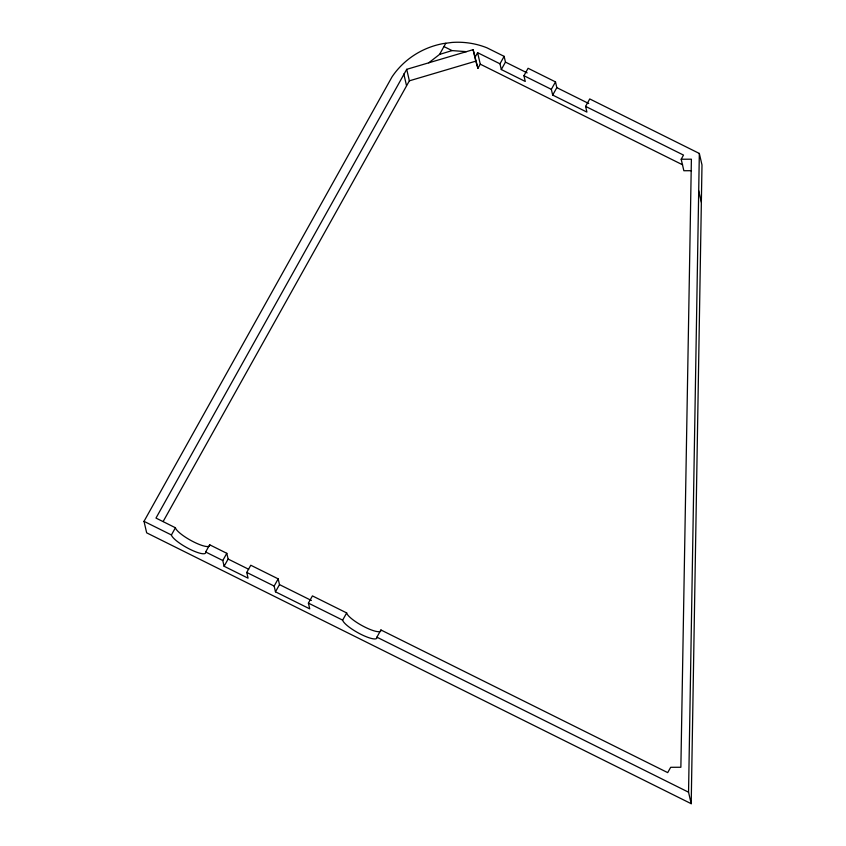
<?xml version="1.0" encoding="UTF-8"?>
<svg xmlns="http://www.w3.org/2000/svg" width="846" height="846" viewBox="0 0 846 846"><rect width="100%" height="100%" fill="white"/><g stroke="black" fill="none" stroke-linecap="round" stroke-linejoin="round"><path stroke-width="1.27" d="M691.203 803.7L688.549 792.205L699.335 153.454L589.747 98.94L585.591 106.385L586.923 112.106L552.681 95.069L551.338 89.348L555.494 81.903L528.094 68.272L523.938 75.717L525.271 81.47L501.308 69.541L499.975 63.799L504.131 56.354L487 47.831A76.732 73.137 -13 0 0 451.976 42.448L443.05 43.611A76.732 73.137 -13 0 0 392.036 76.87L144.01 521.337L146.665 532.832L691.203 803.7L701.99 164.949L699.335 153.454M499.975 63.799L477.609 52.674L480.264 64.169L477.948 68.314L473.126 49.671L406.715 69.33L155.981 518.08L175.429 527.756A19.511 4.463 29.2 0 0 193.882 542.022A19.511 4.463 29.2 0 0 209.681 544.792L226.802 553.305L228.134 559.058L224.105 566.26L248.079 578.188L246.757 572.446L250.776 565.234L278.175 578.865L279.497 584.607L275.479 591.819L309.731 608.856L308.399 603.103L312.428 595.901L346.67 612.927L342.651 620.139A19.511 4.463 29.2 0 0 361.094 634.405A19.511 4.463 29.2 0 0 376.893 637.175L688.549 792.205M163.141 521.506L409.369 80.825L475.78 61.166L473.126 49.671M224.105 566.26L222.784 560.517L205.652 551.994A19.511 4.463 29.2 0 1 189.864 549.234A19.511 4.463 29.2 0 1 171.41 534.968L175.429 527.756M428.732 62.816L439.571 54.408L445.8 43.252M475.293 56.819L477.609 52.674M205.652 551.994L209.681 544.792M222.784 560.517L226.802 553.305M501.308 69.541L505.453 62.096L504.131 56.354M275.479 591.819L274.157 586.067L278.175 578.865M552.681 95.069L556.827 87.646L555.494 81.903M376.893 637.175L380.922 629.963L667.706 772.62L670.677 767.301L680.871 767.259L691.394 159.196L681.199 159.238L683.854 170.733L691.499 170.702M681.199 159.238L683.515 155.093L585.591 106.385M439.571 54.408L452.039 50.591L466.4 51.659M505.453 62.096L527.143 72.883M556.827 87.646L588.71 103.508M523.938 75.717L551.338 89.348M480.264 64.169L682.616 164.822M443.949 46.572L452.039 50.591M228.134 559.058L248.682 569.273M279.497 584.607L311.391 600.47M144.01 521.337L171.41 534.968M246.757 572.446L274.157 586.067M308.399 603.103L342.651 620.139M475.78 61.166L477.948 68.314M698.701 190.741L701.355 202.236M406.715 69.33L409.369 80.825M403.817 73.962L406.471 85.457M380.954 629.984A19.511 4.494 29.1 0 1 364.975 627.14A19.511 4.494 29.1 0 1 346.649 612.916"/></g></svg>
